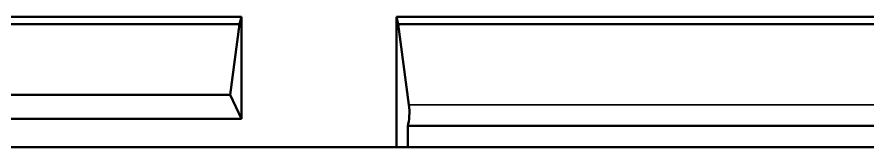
# Model space of a CAD drawing. Header units: millimetres. Extents: x 0 to 2181, y -65 to 1050.
# Drawn here: x 488.9 to 730.6, y 672.5 to 709.5 of the extents above; entities that cross this region are included whole.
import ezdxf

# ---------------------------------------------------------------- set-up
doc = ezdxf.new("R2010")
doc.units = ezdxf.units.MM
doc.header["$LTSCALE"] = 2.5
doc.layers.add('Sichtbar (ISO)', color=7, linetype='Continuous', lineweight=50)
doc.layers.add('Sichtbar schmal (ISO)', color=7, linetype='Continuous', lineweight=35)

msp = doc.modelspace()

# ---------------------------------------------------------------- linework, layer by layer
at = {"layer": 'Sichtbar (ISO)'}
for p, q in [((552.667, 709.474), (451.667, 709.474)), ((552.131, 707.474), (552.667, 709.474)), ((552.667, 680.474), (552.667, 709.474)), ((1274.667, 709.474), (596.667, 709.474)), ((596.667, 709.474), (597.203, 707.474)), ((596.667, 672.474), (596.667, 709.474)), ((552.131, 707.474), (452.203, 707.474)), ((549.491, 687.318), (552.131, 707.474)), ((1274.131, 707.474), (597.203, 707.474)), ((597.203, 707.474), (600.217, 684.474)), ((454.844, 687.318), (549.491, 687.318)), ((549.491, 687.318), (552.667, 680.474)), ((552.667, 680.474), (451.667, 680.474)), ((1271.452, 678.474), (599.883, 678.474)), ((599.883, 678.474), (599.883, 672.474)), ((596.667, 672.474), (440.667, 672.474)), ((596.667, 672.474), (599.883, 672.474)), ((1271.452, 672.474), (599.883, 672.474))]:
    msp.add_line(p, q, dxfattribs=at)
msp.add_ellipse((599.013, 682.277), major_axis=(0, 5), ratio=0.2679492, start_param=3.8479554, end_param=5.1671774, dxfattribs=at)
at = {"layer": 'Sichtbar schmal (ISO)'}
msp.add_line((1271.118, 684.474), (600.217, 684.474), dxfattribs=at)

doc.saveas('drawing.dxf')
